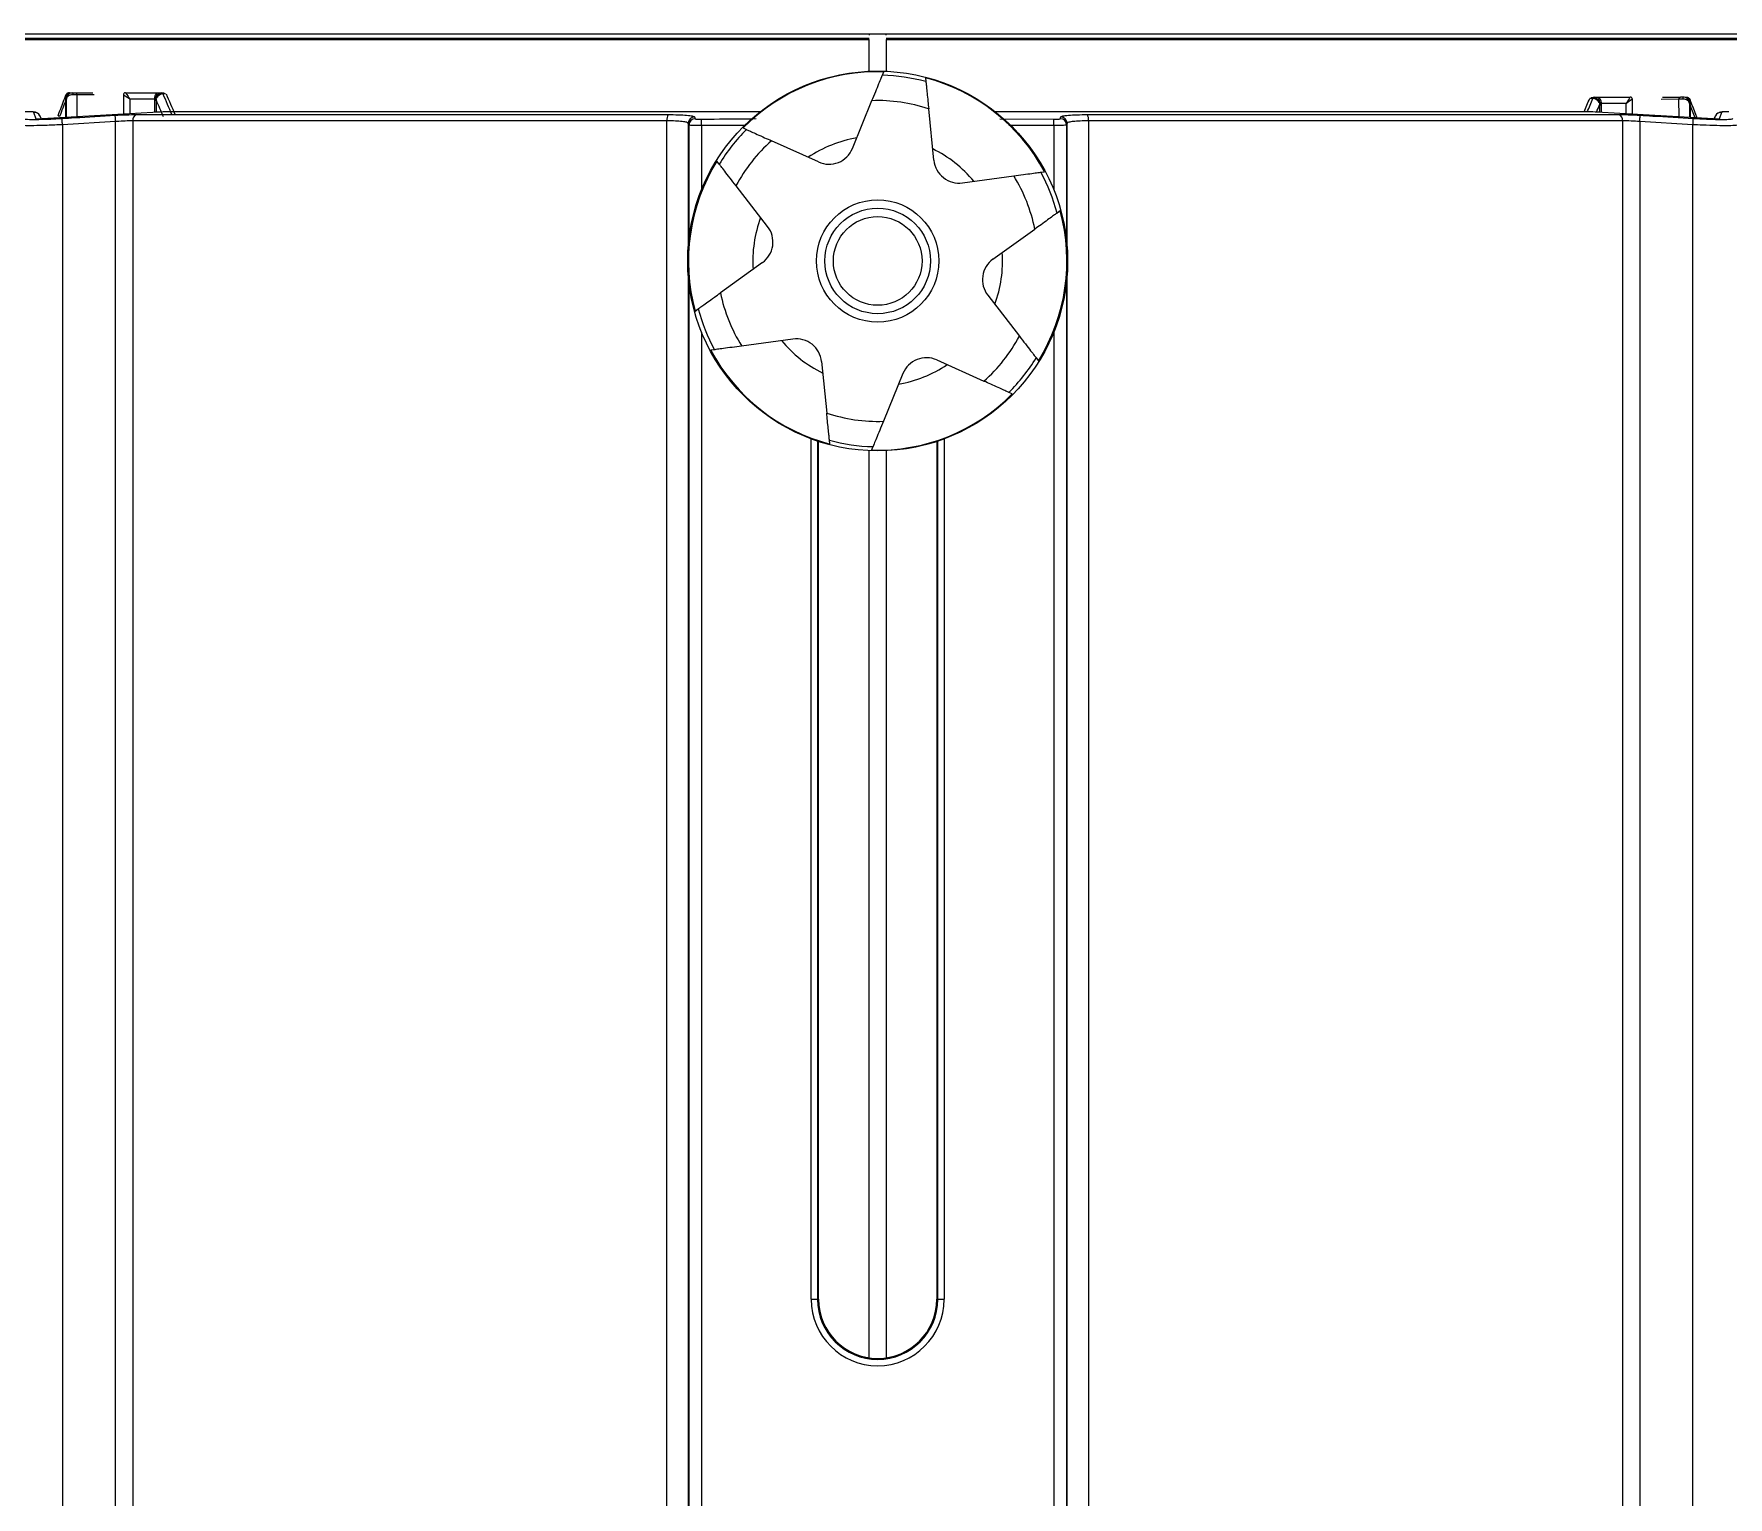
# Model space of a CAD drawing. Extents: x 17.1 to 113.1, y 3.8 to 84.5.
# Drawn here: x 52.273 to 56.287, y 16.809 to 20.276 of the extents above; entities that cross this region are included whole.
import ezdxf

# ---------------------------------------------------------------- set-up
doc = ezdxf.new("R2010")
doc.units = 0
doc.header["$MEASUREMENT"] = 0
doc.layers.add('OBJECT', color=7, linetype='CONTINUOUS')

msp = doc.modelspace()

# ---------------------------------------------------------------- linework, layer by layer
at = {"layer": 'OBJECT'}
for p, q in [((51.7562, 20.2759), (56.7882, 20.2759)), ((54.2522, 20.2759), (54.2522, 20.273)), ((54.2922, 20.273), (54.2922, 20.2759)), ((51.7222, 20.2629), (54.2522, 20.2629)), ((51.8122, 20.2661), (54.2522, 20.2661)), ((54.2522, 20.1875), (54.2522, 20.2629)), ((54.2922, 20.2661), (56.7322, 20.2661)), ((54.2922, 20.2629), (54.2922, 20.1875)), ((54.2922, 20.2629), (56.8222, 20.2629)), ((54.2833, 20.1778), (54.2867, 20.186)), ((54.3856, 20.1716), (54.3865, 20.1629)), ((52.349, 20.1188), (52.3492, 20.1213)), ((52.3503, 20.1188), (52.349, 20.1188)), ((52.349, 20.0777), (52.349, 20.1188)), ((52.3503, 20.0778), (52.3503, 20.1214)), ((52.3567, 20.1364), (52.3569, 20.1364)), ((52.3574, 20.1364), (52.3569, 20.1364)), ((52.3574, 20.1364), (52.3653, 20.1364)), ((52.3653, 20.1364), (52.3653, 20.1314)), ((52.3653, 20.1364), (52.3717, 20.1364)), ((52.3749, 20.1314), (52.3653, 20.1314)), ((52.3717, 20.1364), (52.4129, 20.1364)), ((52.3749, 20.1314), (52.3749, 20.0792)), ((52.4163, 20.1314), (52.3749, 20.1314)), ((52.4853, 20.1314), (52.4853, 20.0858)), ((52.4903, 20.1364), (52.5672, 20.1364)), ((52.5596, 20.1214), (52.5003, 20.1214)), ((52.5003, 20.1214), (52.5003, 20.0867)), ((52.5596, 20.1214), (52.5596, 20.1233)), ((52.5596, 20.1188), (52.5596, 20.1214)), ((52.5596, 20.1188), (52.5629, 20.1188)), ((52.5596, 20.0901), (52.5596, 20.1188)), ((52.5627, 20.1213), (52.5629, 20.1188)), ((52.5629, 20.1188), (52.5629, 20.0903)), ((52.5672, 20.1364), (52.5761, 20.1364)), ((52.5755, 20.1364), (52.5761, 20.1364)), ((52.5761, 20.1364), (52.5818, 20.1364)), ((52.5791, 20.1339), (52.5788, 20.1339)), ((52.585, 20.1339), (52.5791, 20.1339)), ((54.2124, 20.0044), (54.2587, 20.1177)), ((55.9662, 20.1231), (55.9595, 20.123)), ((55.9627, 20.1255), (55.9693, 20.1256)), ((55.9666, 20.1231), (55.9662, 20.1231)), ((55.9693, 20.1256), (55.9698, 20.1256)), ((55.9781, 20.1256), (56.055, 20.1262)), ((55.9826, 20.1082), (55.9827, 20.1106)), ((55.9827, 20.0902), (55.9826, 20.1082)), ((55.9858, 20.1127), (55.9858, 20.1108)), ((56.0452, 20.1113), (55.9858, 20.1108)), ((55.9858, 20.1108), (55.9859, 20.1082)), ((55.9859, 20.1082), (55.986, 20.0901)), ((56.0453, 20.0866), (56.0452, 20.1113)), ((56.0604, 20.0857), (56.0601, 20.1213)), ((56.1704, 20.1212), (56.1281, 20.1206)), ((56.1315, 20.1256), (56.1736, 20.1262)), ((56.1708, 20.0792), (56.1704, 20.1212)), ((56.1885, 20.1256), (56.1879, 20.1256)), ((56.1952, 20.1113), (56.1954, 20.0777)), ((56.1962, 20.1106), (56.1965, 20.1082)), ((56.1965, 20.1082), (56.1967, 20.0776)), ((52.2787, 20.0735), (52.2734, 20.09)), ((52.5548, 20.0899), (52.2787, 20.0735)), ((52.2916, 20.0743), (52.2877, 20.0819)), ((52.467, 20.0682), (52.3411, 20.0607)), ((52.467, 16.1509), (52.467, 20.0682)), ((52.5074, 20.0698), (52.5074, 16.1509)), ((53.773, 20.0698), (52.5074, 20.0698)), ((52.5164, 20.0848), (53.7755, 20.0848)), ((53.9937, 20.0913), (52.5998, 20.0913)), ((53.9937, 20.0914), (52.6006, 20.0914)), ((53.773, 15.8509), (53.773, 20.0698)), ((54.4053, 19.9764), (54.393, 20.0983)), ((55.9439, 20.0914), (54.5507, 20.0914)), ((55.9447, 20.0913), (54.5508, 20.0913)), ((54.5612, 20.075), (54.6897, 20.0737)), ((54.7689, 20.0848), (56.0281, 20.0848)), ((54.7714, 20.0698), (54.7714, 15.8509)), ((56.037, 20.0698), (54.7714, 20.0698)), ((56.2657, 20.0735), (55.9896, 20.0899)), ((56.037, 16.1509), (56.037, 20.0698)), ((56.0775, 20.0682), (56.0775, 16.1509)), ((56.2034, 20.0607), (56.0775, 20.0682)), ((56.2568, 20.0819), (56.2529, 20.0743)), ((56.2542, 20.0742), (56.2568, 20.0819)), ((56.2711, 20.09), (56.2657, 20.0735)), ((52.3411, 20.0607), (52.3411, 16.0058)), ((53.8249, 20.0599), (53.8236, 20.0644)), ((53.8236, 20.0644), (53.8236, 19.7724)), ((53.8249, 20.0599), (53.8249, 19.7872)), ((53.8549, 20.0588), (53.8549, 19.9063)), ((53.9592, 20.0588), (53.8549, 20.0588)), ((53.9533, 20.053), (53.9614, 20.0494)), ((54.6895, 20.0588), (54.5828, 20.0588)), ((54.6895, 20.0588), (54.6895, 19.9063)), ((54.7209, 20.0644), (54.7195, 20.0599)), ((54.7195, 20.0599), (54.7195, 19.7872)), ((54.7209, 19.7724), (54.7209, 20.0644)), ((56.2034, 16.0058), (56.2034, 20.0607)), ((54.1322, 19.9724), (54.0206, 20.0227)), ((53.8968, 19.9675), (53.8914, 19.9744)), ((54.6587, 19.9483), (54.6674, 19.9494)), ((54.0115, 19.8193), (53.9366, 19.9162)), ((54.4731, 19.923), (54.5944, 19.9395)), ((54.7045, 19.8566), (54.6974, 19.8514)), ((54.5453, 19.742), (54.6447, 19.8135)), ((53.9992, 19.7339), (53.8998, 19.6624)), ((53.8236, 19.7034), (53.8236, 15.8509)), ((53.8249, 19.6886), (53.8249, 15.7612)), ((54.7195, 19.6886), (54.7195, 15.7612)), ((54.7209, 15.8509), (54.7209, 19.7034)), ((54.5329, 19.6565), (54.6079, 19.5597)), ((53.84, 19.6193), (53.8471, 19.6244)), ((53.8549, 19.5695), (53.8549, 15.6339)), ((54.0714, 19.5529), (53.95, 19.5364)), ((54.6895, 19.5695), (54.6895, 15.6339)), ((53.8857, 19.5276), (53.877, 19.5264)), ((54.6476, 19.5084), (54.653, 19.5014)), ((54.1392, 19.4994), (54.1514, 19.3776)), ((54.3321, 19.4715), (54.2857, 19.3581)), ((54.4122, 19.5035), (54.5239, 19.4532)), ((54.5911, 19.4229), (54.5831, 19.4265)), ((54.1149, 17.2778), (54.1149, 19.3163)), ((54.1299, 19.311), (54.1299, 17.2778)), ((54.1322, 17.2778), (54.1322, 19.3103)), ((54.1322, 17.2778), (54.1322, 19.3103)), ((54.1588, 19.3043), (54.158, 19.313)), ((54.4122, 19.3103), (54.4122, 17.2778)), ((54.4122, 19.3103), (54.4122, 17.2778)), ((54.4145, 17.2778), (54.4145, 19.311)), ((54.4295, 19.3163), (54.4295, 17.2778)), ((54.2522, 17.1392), (54.2522, 19.2884)), ((54.2611, 19.298), (54.2578, 19.2899)), ((54.2922, 19.2884), (54.2922, 17.1392)), ((54.1149, 17.2778), (54.1299, 17.2778)), ((54.1299, 17.2778), (54.1322, 17.2778)), ((54.1322, 17.2778), (54.1322, 17.2778)), ((54.4145, 17.2778), (54.4122, 17.2778)), ((54.4122, 17.2778), (54.4122, 17.2778)), ((54.4145, 17.2778), (54.4295, 17.2778))]:
    msp.add_line(p, q, dxfattribs=at)
at = {"layer": 'OBJECT', "flags": 128}
for points in [[(52.3717, 20.1364), (52.3723, 20.1363), (52.373, 20.1361), (52.3735, 20.1356), (52.374, 20.135), (52.3744, 20.1342), (52.3747, 20.1333), (52.3749, 20.1324), (52.3749, 20.1314)], [(52.5003, 20.1214), (52.4974, 20.1234), (52.4946, 20.1253), (52.492, 20.127), (52.4897, 20.1285), (52.4878, 20.1297), (52.4864, 20.1307), (52.4856, 20.1312), (52.4853, 20.1314)], [(52.4903, 20.1364), (52.4905, 20.1361), (52.4911, 20.1353), (52.492, 20.1339), (52.4932, 20.132), (52.4948, 20.1298), (52.4965, 20.1272), (52.4984, 20.1244), (52.5003, 20.1214)], [(52.5596, 20.1214), (52.5601, 20.1214), (52.5605, 20.1214), (52.5609, 20.1214), (52.5613, 20.1213), (52.5617, 20.1213), (52.5621, 20.1213), (52.5624, 20.1213), (52.5627, 20.1213)], [(55.9693, 20.1256), (55.9704, 20.1256), (55.9715, 20.1256), (55.9726, 20.1256), (55.9737, 20.1256), (55.9748, 20.1256), (55.9759, 20.1256), (55.977, 20.1256), (55.9781, 20.1256)], [(56.1704, 20.1212), (56.1705, 20.1222), (56.1707, 20.1231), (56.171, 20.124), (56.1714, 20.1247), (56.1718, 20.1253), (56.1724, 20.1258), (56.173, 20.1261), (56.1736, 20.1262)], [(56.1801, 20.1213), (56.1801, 20.1223), (56.1801, 20.1232), (56.1801, 20.1241), (56.1801, 20.1248), (56.1801, 20.1254), (56.18, 20.1259), (56.18, 20.1262), (56.18, 20.1262)], [(52.3411, 20.0607), (52.3409, 20.0635), (52.3407, 20.0662), (52.3406, 20.0687), (52.3405, 20.0709), (52.3403, 20.0728), (52.3403, 20.0742), (52.3402, 20.0752), (52.3402, 20.0756)], [(52.467, 20.0682), (52.4668, 20.071), (52.4667, 20.0737), (52.4665, 20.0762), (52.4664, 20.0784), (52.4663, 20.0803), (52.4662, 20.0817), (52.4661, 20.0827), (52.4661, 20.0831)], [(53.8383, 20.0794), (53.8391, 20.0768), (53.8397, 20.0748)], [(53.8549, 20.0588), (53.8549, 20.0616), (53.8549, 20.0642), (53.8548, 20.0667), (53.8548, 20.0689), (53.8548, 20.0708), (53.8548, 20.0723), (53.8547, 20.0732), (53.8547, 20.0737)], [(54.6895, 20.0588), (54.6896, 20.0616), (54.6896, 20.0642), (54.6896, 20.0667), (54.6897, 20.0689), (54.6897, 20.0708), (54.6897, 20.0723), (54.6897, 20.0732), (54.6897, 20.0737)], [(54.7047, 20.0748), (54.7055, 20.0774), (54.7061, 20.0794)], [(56.0775, 20.0682), (56.0776, 20.071), (56.0778, 20.0737), (56.0779, 20.0762), (56.0781, 20.0784), (56.0782, 20.0803), (56.0783, 20.0817), (56.0783, 20.0827), (56.0783, 20.0831)], [(56.2034, 20.0607), (56.2036, 20.0635), (56.2037, 20.0662), (56.2039, 20.0687), (56.204, 20.0709), (56.2041, 20.0728), (56.2042, 20.0742), (56.2043, 20.0752), (56.2043, 20.0756)]]:
    msp.add_lwpolyline(points, dxfattribs=at)
at = {"layer": 'OBJECT'}
for radius in [0.45, 0.145, 0.125, 0.105]:
    msp.add_circle((54.2722, 19.7379), radius, dxfattribs=at)
for centre, radius, start, end in [((54.2722, 19.7379), 0.4483, 88.1557, 135.347), ((54.2722, 19.7379), 0.44, 74.9483, 88.5544), ((54.2722, 19.7379), 0.4483, 28.1557, 75.347), ((52.352, 20.1213), 0.00441, 125.3479, 136.6525), ((52.3493, 20.1239), 0.00265, 267.1507, 290.8618), ((52.3557, 20.1227), 0.00628, 170.174, 174.8429), ((52.3653, 20.1214), 0.015, 90, 180), ((52.4903, 20.1314), 0.005, 90, 180), ((52.571, 20.1234), 0.00844, 177.8805, 181.3246), ((52.5729, 20.1369), 0.0156, 230.5661, 233.9974), ((52.5752, 20.1326), 0.0038, 19.8335, 84.841), ((52.5757, 20.1329), 0.00355, 16.9319, 84.6117), ((54.2722, 19.7379), 0.38, 71.4698, 92.0328), ((55.9696, 20.1221), 0.00351, 95.3281, 163.4955), ((55.9701, 20.1219), 0.00376, 95.1455, 160.5863), ((55.9721, 20.1267), 0.0162, 306.2784, 309.5589), ((55.9821, 20.5344), 0.4262, 270.0601, 270.5066), ((55.9559, 20.5817), 0.4718, 273.2623, 273.6387), ((55.9743, 20.1127), 0.00854, 359.1619, 2.5621), ((56.0551, 20.1212), 0.005, 0.4581, 90.4512), ((56.1917, 18.6052), 1.5161, 90.4383, 90.8027), ((56.1879, 19.1156), 1.0106, 90.4453, 90.8097), ((56.1961, 20.1133), 0.00263, 248.6295, 272.6181), ((56.1961, 20.1312), 0.023, 267.7381, 270.8761), ((56.1898, 20.112), 0.00622, 5.5983, 10.3137), ((56.1934, 20.1106), 0.00442, 43.5093, 54.8241), ((52.2744, 20.075), 0.015, 27.414, 93.8843), ((52.5212, 20.0717), 0.0139, 110.3919, 187.863), ((53.7995, 20.073), 0.0267, 153.9187, 186.8842), ((53.8386, 20.0644), 0.015, 90.8366, 179.757), ((53.8399, 20.0598), 0.015, 90.8211, 179.7549), ((54.7045, 20.0598), 0.015, 0.2451, 89.1789), ((54.7059, 20.0644), 0.015, 0.243, 89.1634), ((54.7449, 20.073), 0.0267, 353.1158, 26.0813), ((56.0232, 20.0717), 0.0139, 352.137, 69.6081), ((56.2701, 20.075), 0.015, 86.1157, 152.586), ((54.2722, 19.7379), 0.44, 134.9483, 148.5544), ((54.2722, 19.7379), 0.2958, 99.6419, 123.8608), ((54.2722, 19.7379), 0.38, 131.4698, 152.0328), ((54.1568, 20.0271), 0.06, 245.7513, 337.7513), ((54.2722, 19.7379), 0.2958, 39.6419, 63.8608), ((54.2722, 19.7379), 0.4483, 148.1557, 195.347), ((54.465, 19.9824), 0.06, 185.7513, 277.7513), ((54.2722, 19.7379), 0.44, 14.9483, 28.5544), ((54.2722, 19.7379), 0.38, 11.4698, 32.0328), ((54.2722, 19.7379), 0.2958, 159.6419, 183.8608), ((54.2722, 19.7379), 0.4483, 328.1557, 15.347), ((53.9641, 19.7826), 0.06, 305.7513, 37.7513), ((54.2722, 19.7379), 0.2958, 339.6419, 3.8608), ((54.5804, 19.6933), 0.06, 125.7513, 217.7513), ((54.2722, 19.7379), 0.38, 191.4698, 212.0328), ((54.2722, 19.7379), 0.44, 194.9483, 208.5544), ((54.2722, 19.7379), 0.2958, 219.6419, 243.8608), ((54.0795, 19.4934), 0.06, 5.7513, 97.7513), ((54.2722, 19.7379), 0.38, 311.4698, 332.0328), ((54.2722, 19.7379), 0.4483, 208.1557, 255.347), ((54.3876, 19.4487), 0.06, 65.7513, 157.7513), ((54.2722, 19.7379), 0.44, 314.9483, 328.5544), ((54.2722, 19.7379), 0.2958, 279.6419, 303.8608), ((54.2722, 19.7379), 0.4483, 268.1557, 315.347), ((54.2722, 19.7379), 0.38, 251.4698, 272.0328), ((54.2722, 19.7379), 0.44, 254.9483, 268.5544), ((54.2722, 17.2778), 0.1573, 180, 0), ((54.2722, 17.2778), 0.1423, 180, 0), ((54.2722, 17.2778), 0.14, 180, 270), ((54.2722, 17.2778), 0.14, 180, 0), ((54.2722, 17.2778), 0.14, 270, 0)]:
    msp.add_arc(centre, radius, start, end, dxfattribs=at)
for centre, major_axis, ratio, start_param, end_param in [((54.2736, 20.3792), (2.0916, 4.3755), 0.34326, 1.792197, 1.800866), ((52.3653, 20.1214), (0.015, 0), 0.666667, 1.570796, 3.141593), ((54.2736, 20.3792), (-2.0916, 4.3755), 0.34326, 1.466924, 1.475594), ((54.2828, 20.3867), (-2.0768, 4.3768), 0.341999, 1.466968, 1.477879), ((54.2736, 20.4092), (-2.0687, 4.3597), 0.341999, 1.472292, 1.483253), ((54.2697, 20.3696), (2.0398, 4.3613), 0.341306, 4.807628, 4.814814), ((54.2607, 20.3471), (2.0478, 4.3784), 0.341306, 4.812932, 4.820138), ((54.2699, 20.3396), (2.0627, 4.3772), 0.342553, 4.816231, 4.820207), ((56.0452, 20.1112), (0.0099, 0.0151), 0.003655, 6.277656, 7.848452), ((56.0452, 20.1112), (0.0149, 0.0101), 0.0055, 6.279487, 7.850283), ((56.1802, 20.1112), (-0.0001, 0.0151), 0.994749, 4.714363, 6.28516), ((56.1802, 20.1112), (0.015, 0.0001), 0.674611, 6.283127, 7.853924), ((54.2699, 20.3396), (-2.1206, 4.3734), 0.343989, 4.487834, 4.494898)]:
    msp.add_ellipse(centre, major_axis=major_axis, ratio=ratio, start_param=start_param, end_param=end_param, dxfattribs=at)
for points, knots in [([(54.2587, 20.1177), (54.2617, 20.125), (54.2676, 20.1395), (54.2754, 20.1585), (54.2809, 20.1718), (54.2831, 20.1772), (54.2833, 20.1777), (54.2833, 20.1778)], [0, 0, 0, 0, 0.24175, 0.484004, 0.711801, 0.92205, 1, 1, 1, 1]), ([(54.3865, 20.1629), (54.3866, 20.1621), (54.3867, 20.1606), (54.3878, 20.1503), (54.3893, 20.1353), (54.3911, 20.1171), (54.3924, 20.1042), (54.393, 20.0983)], [0, 0, 0, 0, 0.198028, 0.395863, 0.598898, 0.81482, 1, 1, 1, 1]), ([(52.3486, 20.1303), (52.3473, 20.1268), (52.3413, 20.1114), (52.3355, 20.0961), (52.3309, 20.0841)], [0, 0, 0, 0, 0.226709, 1, 1, 1, 1]), ([(52.3488, 20.1243), (52.3484, 20.1258), (52.3478, 20.1281), (52.3486, 20.1297), (52.3488, 20.1302)], [0, 0, 0, 0, 0.674282, 1, 1, 1, 1]), ([(52.3567, 20.1362), (52.3561, 20.1362), (52.3543, 20.1362), (52.3515, 20.1347), (52.3494, 20.1324), (52.3489, 20.1307), (52.3487, 20.1302)], [0, 0, 0, 0, 0.155741, 0.497352, 0.844386, 1, 1, 1, 1]), ([(52.3495, 20.1232), (52.3494, 20.1233), (52.3491, 20.1235), (52.3489, 20.1239), (52.3488, 20.1242), (52.3488, 20.1243)], [0, 0, 0, 0, 0.264472, 0.866019, 1, 1, 1, 1]), ([(52.3492, 20.1213), (52.3493, 20.1219), (52.3493, 20.1226), (52.3494, 20.1232), (52.3495, 20.1232)], [0, 0, 0, 0, 0.97304, 1, 1, 1, 1]), ([(52.3569, 20.1364), (52.3557, 20.1362), (52.3534, 20.1357), (52.351, 20.1331), (52.3494, 20.1295), (52.3495, 20.1264), (52.3495, 20.1249)], [0, 0, 0, 0, 0.242418, 0.484558, 0.7345, 1, 1, 1, 1]), ([(52.3495, 20.1249), (52.3494, 20.1247), (52.3494, 20.1245), (52.3494, 20.1242), (52.3494, 20.1241), (52.3494, 20.1239), (52.3495, 20.1238), (52.3495, 20.1238), (52.3495, 20.1238), (52.3495, 20.1237), (52.3495, 20.1237)], [0, 0, 0, 0, 0.330451, 0.552236, 0.70154, 0.80274, 0.903852, 0.945067, 0.979309, 1, 1, 1, 1]), ([(52.3495, 20.1237), (52.3498, 20.1237), (52.3502, 20.1236), (52.3504, 20.1234), (52.3504, 20.1233), (52.3504, 20.1233)], [0, 0, 0, 0, 0.5316603, 0.8757805, 1, 1, 1, 1]), ([(52.3504, 20.1233), (52.3504, 20.1233), (52.3504, 20.1233), (52.3502, 20.1232), (52.3497, 20.1232), (52.3495, 20.1232)], [0, 0, 0, 0, 0.12746, 0.466734, 1, 1, 1, 1]), ([(52.5596, 20.1233), (52.5597, 20.1242), (52.5599, 20.1266), (52.5609, 20.1302), (52.5625, 20.1336), (52.5647, 20.1359), (52.5663, 20.1364), (52.5672, 20.1364), (52.5672, 20.1364)], [0, 0, 0, 0, 0.116665, 0.314984, 0.524432, 0.755206, 0.99068, 1, 1, 1, 1]), ([(52.5596, 20.1233), (52.5598, 20.1233), (52.5603, 20.1234), (52.5613, 20.1236), (52.5621, 20.1237), (52.5626, 20.1237)], [0, 0, 0, 0, 0.124143, 0.468261, 1, 1, 1, 1]), ([(52.5626, 20.1232), (52.5621, 20.1232), (52.5613, 20.1232), (52.5603, 20.1233), (52.5598, 20.1233), (52.5596, 20.1233)], [0, 0, 0, 0, 0.533202, 0.872763, 1, 1, 1, 1]), ([(52.5626, 20.1237), (52.5626, 20.1238), (52.5626, 20.1238), (52.5627, 20.1238), (52.5628, 20.124), (52.5629, 20.1244), (52.563, 20.1247), (52.563, 20.1249)], [0, 0, 0, 0, 0.032458, 0.074975, 0.183406, 0.638322, 1, 1, 1, 1]), ([(52.5638, 20.1243), (52.5636, 20.1241), (52.5633, 20.1237), (52.5629, 20.1234), (52.5627, 20.1233), (52.5626, 20.1232)], [0, 0, 0, 0, 0.507056, 0.82559, 1, 1, 1, 1]), ([(52.5626, 20.1232), (52.5626, 20.1232), (52.5627, 20.1226), (52.5627, 20.1219), (52.5627, 20.1213)], [0, 0, 0, 0, 0.026972, 1, 1, 1, 1]), ([(52.563, 20.1249), (52.564, 20.1267), (52.5658, 20.1301), (52.5696, 20.134), (52.5729, 20.136), (52.5748, 20.1363), (52.5755, 20.1364)], [0, 0, 0, 0, 0.303876, 0.585785, 0.849404, 1, 1, 1, 1]), ([(52.5672, 20.1364), (52.5672, 20.1364), (52.567, 20.1364), (52.5663, 20.1363), (52.5652, 20.1351), (52.5641, 20.1322), (52.5634, 20.1287), (52.5631, 20.126), (52.563, 20.1249)], [0, 0, 0, 0, 0.009975, 0.107417, 0.369946, 0.606835, 0.825996, 1, 1, 1, 1]), ([(52.5788, 20.1339), (52.5776, 20.1337), (52.5752, 20.1333), (52.5712, 20.1312), (52.5671, 20.1282), (52.5649, 20.1256), (52.5638, 20.1243)], [0, 0, 0, 0, 0.242443, 0.484602, 0.734569, 1, 1, 1, 1]), ([(55.9817, 20.1137), (55.9803, 20.1151), (55.9778, 20.118), (55.9731, 20.1212), (55.9693, 20.1228), (55.9673, 20.123), (55.9666, 20.1231)], [0, 0, 0, 0, 0.303054, 0.584932, 0.848613, 1, 1, 1, 1]), ([(55.9698, 20.1256), (55.9709, 20.1254), (55.9732, 20.125), (55.9767, 20.1225), (55.98, 20.1188), (55.9816, 20.1158), (55.9824, 20.1142)], [0, 0, 0, 0, 0.242416, 0.484554, 0.734507, 1, 1, 1, 1]), ([(55.9781, 20.1256), (55.9782, 20.1256), (55.979, 20.1256), (55.9807, 20.1251), (55.9829, 20.1229), (55.9845, 20.1195), (55.9855, 20.116), (55.9857, 20.1136), (55.9858, 20.1127)], [0, 0, 0, 0, 0.009323, 0.244795, 0.47559, 0.685031, 0.883336, 1, 1, 1, 1]), ([(55.9824, 20.1142), (55.9823, 20.1154), (55.982, 20.1181), (55.9812, 20.1216), (55.9801, 20.1244), (55.979, 20.1255), (55.9784, 20.1256), (55.9782, 20.1256), (55.9781, 20.1256)], [0, 0, 0, 0, 0.173994, 0.39314, 0.630068, 0.892578, 0.989997, 1, 1, 1, 1]), ([(55.9829, 20.1126), (55.9827, 20.1127), (55.9823, 20.1128), (55.982, 20.1133), (55.9817, 20.1136), (55.9817, 20.1137)], [0, 0, 0, 0, 0.264464, 0.865949, 1, 1, 1, 1]), ([(55.9824, 20.1142), (55.9825, 20.1141), (55.9825, 20.1139), (55.9826, 20.1136), (55.9827, 20.1134), (55.9827, 20.1133), (55.9828, 20.1132), (55.9828, 20.1131), (55.9828, 20.1131), (55.9828, 20.1131), (55.9829, 20.1131)], [0, 0, 0, 0, 0.3304574, 0.5523224, 0.7015063, 0.8029543, 0.9038309, 0.9452694, 0.9793506, 1, 1, 1, 1]), ([(55.9827, 20.1106), (55.9827, 20.1113), (55.9828, 20.1119), (55.9829, 20.1126), (55.9829, 20.1126)], [0, 0, 0, 0, 0.9732772, 1, 1, 1, 1]), ([(55.9829, 20.1131), (55.9833, 20.113), (55.9841, 20.1129), (55.9852, 20.1128), (55.9857, 20.1127), (55.9858, 20.1127)], [0, 0, 0, 0, 0.53177, 0.875871, 1, 1, 1, 1]), ([(55.9858, 20.1127), (55.9857, 20.1127), (55.9852, 20.1126), (55.9841, 20.1126), (55.9833, 20.1126), (55.9829, 20.1126)], [0, 0, 0, 0, 0.127384, 0.466807, 1, 1, 1, 1]), ([(56.196, 20.1142), (56.1959, 20.116), (56.1959, 20.1195), (56.1938, 20.1233), (56.1912, 20.1252), (56.1892, 20.1255), (56.1885, 20.1256)], [0, 0, 0, 0, 0.303879, 0.585788, 0.849405, 1, 1, 1, 1]), ([(56.1968, 20.1195), (56.1967, 20.1197), (56.1965, 20.1211), (56.1947, 20.1232), (56.1918, 20.1252), (56.1896, 20.1254), (56.1886, 20.1255)], [0, 0, 0, 0, 0.03746, 0.395401, 0.732298, 1, 1, 1, 1]), ([(56.195, 20.1127), (56.195, 20.1127), (56.195, 20.1128), (56.1952, 20.1129), (56.1956, 20.113), (56.1959, 20.1131)], [0, 0, 0, 0, 0.124075, 0.468195, 1, 1, 1, 1]), ([(56.196, 20.1126), (56.1957, 20.1126), (56.1952, 20.1126), (56.1951, 20.1126), (56.195, 20.1127), (56.195, 20.1127)], [0, 0, 0, 0, 0.53322, 0.872825, 1, 1, 1, 1]), ([(56.1959, 20.1131), (56.1959, 20.1131), (56.1959, 20.1131), (56.196, 20.1132), (56.196, 20.1134), (56.196, 20.1138), (56.196, 20.1141), (56.196, 20.1142)], [0, 0, 0, 0, 0.032624, 0.074756, 0.183484, 0.638125, 1, 1, 1, 1]), ([(56.1966, 20.1137), (56.1966, 20.1134), (56.1964, 20.1131), (56.1962, 20.1127), (56.196, 20.1126), (56.196, 20.1126)], [0, 0, 0, 0, 0.507117, 0.8254837, 1, 1, 1, 1]), ([(56.196, 20.1126), (56.196, 20.1126), (56.1961, 20.1119), (56.1962, 20.1113), (56.1962, 20.1106)], [0, 0, 0, 0, 0.026669, 1, 1, 1, 1]), ([(56.1966, 20.1196), (56.1969, 20.1189), (56.1975, 20.1172), (56.197, 20.115), (56.1966, 20.1137)], [0, 0, 0, 0, 0.407453, 1, 1, 1, 1]), ([(56.2136, 20.0766), (56.2126, 20.0793), (56.207, 20.0937), (56.2014, 20.108), (56.1968, 20.1196)], [0, 0, 0, 0, 0.187401, 1, 1, 1, 1]), ([(52.2461, 20.0755), (52.2474, 20.075), (52.2498, 20.0738), (52.2665, 20.0732), (52.2906, 20.0734), (52.3167, 20.0743), (52.3337, 20.0753), (52.3402, 20.0756)], [0, 0, 0, 0, 0.2168007, 0.4336161, 0.650077, 0.8664051, 1, 1, 1, 1]), ([(52.2875, 20.0818), (52.2874, 20.0823), (52.2867, 20.0841), (52.2844, 20.0864), (52.2815, 20.0884), (52.2789, 20.0896), (52.2763, 20.0903), (52.2716, 20.0911), (52.2648, 20.0914), (52.2559, 20.0914), (52.2524, 20.0914)], [0, 0, 0, 0, 0.023196, 0.091541, 0.152833, 0.209863, 0.273929, 0.382642, 0.758854, 1, 1, 1, 1]), ([(52.2877, 20.0819), (52.2884, 20.0799), (52.2892, 20.0774), (52.2901, 20.0747), (52.2902, 20.0742)], [0, 0, 0, 0, 0.8076522, 1, 1, 1, 1]), ([(52.3309, 20.0841), (52.3307, 20.0835), (52.3305, 20.0828), (52.3306, 20.0822), (52.3306, 20.0822)], [0, 0, 0, 0, 0.968953, 1, 1, 1, 1]), ([(52.3343, 20.0805), (52.3342, 20.0805), (52.3337, 20.0806), (52.3322, 20.0811), (52.3307, 20.0817), (52.3308, 20.0821), (52.3308, 20.0822)], [0, 0, 0, 0, 0.019726, 0.234329, 0.704607, 1, 1, 1, 1]), ([(52.331, 20.0841), (52.331, 20.0837), (52.3308, 20.0829), (52.3323, 20.0816), (52.3337, 20.0808), (52.3342, 20.0805), (52.3343, 20.0805)], [0, 0, 0, 0, 0.360843, 0.787435, 0.982043, 1, 1, 1, 1]), ([(52.3402, 20.0756), (52.3501, 20.0762), (52.3921, 20.0788), (52.4341, 20.0812), (52.4661, 20.0831)], [0, 0, 0, 0, 0.237767, 1, 1, 1, 1]), ([(52.4661, 20.0831), (52.4748, 20.0836), (52.4932, 20.0845), (52.5084, 20.0847), (52.5164, 20.0848)], [0, 0, 0, 0, 0.474046, 1, 1, 1, 1]), ([(52.5074, 20.0698), (52.5017, 20.0698), (52.4904, 20.0696), (52.4755, 20.0688), (52.4678, 20.0682), (52.467, 20.0682)], [0, 0, 0, 0, 0.471918, 0.943784, 1, 1, 1, 1]), ([(52.5998, 20.0913), (52.5932, 20.0913), (52.5797, 20.0912), (52.5632, 20.0904), (52.5548, 20.0899)], [0, 0, 0, 0, 0.487699, 1, 1, 1, 1]), ([(53.8236, 20.0644), (53.8227, 20.0652), (53.8209, 20.0666), (53.8097, 20.0684), (53.7935, 20.0696), (53.7799, 20.0698), (53.773, 20.0698)], [0, 0, 0, 0, 0.249668, 0.499372, 0.748129, 1, 1, 1, 1]), ([(53.7755, 20.0848), (53.7839, 20.0847), (53.8006, 20.0845), (53.8206, 20.0834), (53.8349, 20.0816), (53.8372, 20.0801), (53.8383, 20.0794)], [0, 0, 0, 0, 0.247259, 0.494507, 0.742147, 1, 1, 1, 1]), ([(53.8397, 20.0748), (53.8399, 20.0747), (53.8404, 20.0744), (53.8431, 20.074), (53.847, 20.0738), (53.8511, 20.0737), (53.8538, 20.0737), (53.8547, 20.0737)], [0, 0, 0, 0, 0.219069, 0.438186, 0.656832, 0.874763, 1, 1, 1, 1]), ([(53.8547, 20.0737), (53.8647, 20.0739), (53.908, 20.0744), (53.9513, 20.0748), (53.9845, 20.0751)], [0, 0, 0, 0, 0.231107, 1, 1, 1, 1]), ([(54.6897, 20.0737), (54.6914, 20.0737), (54.6948, 20.0737), (54.6993, 20.0739), (54.7026, 20.0742), (54.7044, 20.0745), (54.7046, 20.0747), (54.7047, 20.0748)], [0, 0, 0, 0, 0.217387, 0.434771, 0.652346, 0.870533, 1, 1, 1, 1]), ([(54.7061, 20.0794), (54.7072, 20.0801), (54.7094, 20.0816), (54.7233, 20.0833), (54.7434, 20.0845), (54.7604, 20.0847), (54.7689, 20.0848)], [0, 0, 0, 0, 0.249056, 0.498133, 0.746674, 1, 1, 1, 1]), ([(54.7714, 20.0698), (54.7647, 20.0698), (54.7513, 20.0696), (54.7352, 20.0684), (54.7237, 20.0667), (54.7218, 20.0652), (54.7209, 20.0644)], [0, 0, 0, 0, 0.2465, 0.492974, 0.740148, 1, 1, 1, 1]), ([(55.9896, 20.0899), (55.9816, 20.0903), (55.9663, 20.0911), (55.9519, 20.0913), (55.9454, 20.0913), (55.9447, 20.0913)], [0, 0, 0, 0, 0.489871, 0.942618, 1, 1, 1, 1]), ([(56.0281, 20.0848), (56.0352, 20.0847), (56.0502, 20.0846), (56.0686, 20.0836), (56.0783, 20.0831)], [0, 0, 0, 0, 0.473445, 1, 1, 1, 1]), ([(56.0775, 20.0682), (56.0705, 20.0686), (56.0557, 20.0696), (56.0434, 20.0697), (56.037, 20.0698)], [0, 0, 0, 0, 0.473397, 1, 1, 1, 1]), ([(56.0783, 20.0831), (56.0883, 20.0825), (56.1303, 20.0801), (56.1723, 20.0775), (56.2043, 20.0756)], [0, 0, 0, 0, 0.237767, 1, 1, 1, 1]), ([(56.2043, 20.0756), (56.2148, 20.0751), (56.2359, 20.0739), (56.2641, 20.0732), (56.2854, 20.0733), (56.2965, 20.0742), (56.2978, 20.0752), (56.2983, 20.0755)], [0, 0, 0, 0, 0.216835, 0.433686, 0.650167, 0.866493, 1, 1, 1, 1]), ([(56.2862, 20.0913), (56.2831, 20.0913), (56.2755, 20.0913), (56.271, 20.0909), (56.2662, 20.0898), (56.2629, 20.0884), (56.2593, 20.0859), (56.2577, 20.0833), (56.2568, 20.0819)], [0, 0, 0, 0, 0.251791, 0.632714, 0.737632, 0.822404, 0.908955, 1, 1, 1, 1]), ([(56.2884, 20.0913), (56.2837, 20.0913), (56.2742, 20.0912), (56.2722, 20.0904), (56.2711, 20.09)], [0, 0, 0, 0, 0.491585, 1, 1, 1, 1]), ([(52.3411, 20.0607), (52.3288, 20.0601), (52.3044, 20.059), (52.2717, 20.0582), (52.2471, 20.0584), (52.2342, 20.0593), (52.2327, 20.0602), (52.2321, 20.0606)], [0, 0, 0, 0, 0.216873, 0.43376, 0.650333, 0.866771, 1, 1, 1, 1]), ([(53.8549, 20.0588), (53.8516, 20.0588), (53.8448, 20.0588), (53.8358, 20.0589), (53.829, 20.0592), (53.8256, 20.0596), (53.8251, 20.0598), (53.8249, 20.0599)], [0, 0, 0, 0, 0.218062, 0.436121, 0.654235, 0.872522, 1, 1, 1, 1]), ([(53.9614, 20.0494), (53.9621, 20.049), (53.9634, 20.0484), (53.9728, 20.0442), (53.9866, 20.038), (54.0033, 20.0305), (54.0151, 20.0252), (54.0206, 20.0227)], [0, 0, 0, 0, 0.198026, 0.395861, 0.5989, 0.814818, 1, 1, 1, 1]), ([(54.7195, 20.0599), (54.7191, 20.0597), (54.7183, 20.0594), (54.7128, 20.0591), (54.7051, 20.0589), (54.6968, 20.0588), (54.6915, 20.0588), (54.6895, 20.0588)], [0, 0, 0, 0, 0.218536, 0.437092, 0.655505, 0.873727, 1, 1, 1, 1]), ([(56.3124, 20.0606), (56.311, 20.06), (56.3081, 20.0589), (56.2888, 20.0582), (56.2608, 20.0584), (56.2305, 20.0594), (56.2109, 20.0603), (56.2034, 20.0607)], [0, 0, 0, 0, 0.216841, 0.433701, 0.650254, 0.866699, 1, 1, 1, 1]), ([(53.9366, 19.9162), (53.9318, 19.9223), (53.9222, 19.9347), (53.9096, 19.951), (53.9008, 19.9624), (53.8973, 19.9669), (53.8969, 19.9674), (53.8968, 19.9675)], [0, 0, 0, 0, 0.241749, 0.484006, 0.711799, 0.922051, 1, 1, 1, 1]), ([(54.5944, 19.9395), (54.6022, 19.9406), (54.6177, 19.9427), (54.638, 19.9454), (54.6523, 19.9474), (54.658, 19.9482), (54.6586, 19.9482), (54.6587, 19.9483)], [0, 0, 0, 0, 0.241747, 0.484004, 0.7118, 0.922051, 1, 1, 1, 1]), ([(54.6974, 19.8514), (54.6967, 19.851), (54.6955, 19.8501), (54.6871, 19.8441), (54.6749, 19.8352), (54.6601, 19.8246), (54.6495, 19.817), (54.6447, 19.8135)], [0, 0, 0, 0, 0.198027, 0.395861, 0.598898, 0.814817, 1, 1, 1, 1]), ([(53.8471, 19.6244), (53.8477, 19.6249), (53.8489, 19.6258), (53.8573, 19.6318), (53.8696, 19.6406), (53.8844, 19.6513), (53.8949, 19.6589), (53.8998, 19.6624)], [0, 0, 0, 0, 0.198027, 0.395861, 0.598901, 0.814821, 1, 1, 1, 1]), ([(54.6079, 19.5597), (54.6127, 19.5535), (54.6223, 19.5411), (54.6349, 19.5249), (54.6437, 19.5135), (54.6472, 19.5089), (54.6475, 19.5085), (54.6476, 19.5084)], [0, 0, 0, 0, 0.241745, 0.484003, 0.7118, 0.92205, 1, 1, 1, 1]), ([(53.95, 19.5364), (53.9423, 19.5353), (53.9268, 19.5332), (53.9064, 19.5304), (53.8921, 19.5285), (53.8864, 19.5277), (53.8859, 19.5276), (53.8857, 19.5276)], [0, 0, 0, 0, 0.241746, 0.484004, 0.7118, 0.922051, 1, 1, 1, 1]), ([(54.5831, 19.4265), (54.5824, 19.4268), (54.581, 19.4274), (54.5716, 19.4317), (54.5578, 19.4379), (54.5412, 19.4454), (54.5294, 19.4507), (54.5239, 19.4532)], [0, 0, 0, 0, 0.198027, 0.39586, 0.5989, 0.814821, 1, 1, 1, 1]), ([(54.158, 19.313), (54.1579, 19.3138), (54.1577, 19.3153), (54.1567, 19.3255), (54.1552, 19.3406), (54.1533, 19.3587), (54.152, 19.3716), (54.1514, 19.3776)], [0, 0, 0, 0, 0.198027, 0.395861, 0.598899, 0.814815, 1, 1, 1, 1]), ([(54.2857, 19.3581), (54.2827, 19.3509), (54.2768, 19.3364), (54.269, 19.3174), (54.2636, 19.304), (54.2614, 19.2987), (54.2612, 19.2982), (54.2611, 19.298)], [0, 0, 0, 0, 0.241745, 0.484004, 0.711801, 0.922051, 1, 1, 1, 1])]:
    msp.add_open_spline(points, degree=3, knots=knots, dxfattribs=at)

doc.saveas('drawing.dxf')
